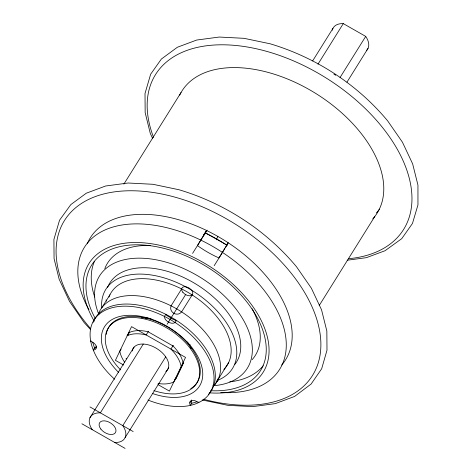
<?xml version="1.0" encoding="UTF-8"?>
<svg xmlns="http://www.w3.org/2000/svg" width="472" height="472" viewBox="0 0 472 472"><rect width="100%" height="100%" fill="white"/><g stroke="black" fill="none" stroke-linecap="round" stroke-linejoin="round"><path stroke-width="0.71" d="M191.549 399.985L191.732 403.247L190.422 405.359A6.219 3.723 32 0 1 191.39 400.598A6.219 3.723 32 0 1 198.423 402.669L198.924 401.873M127.776 335.486L129.169 332.589A34.244 20.479 32 0 1 148.161 331.798L172.899 345.899M216.241 239.805L217.852 236.431M227.238 244.673L227.026 245.115L205.432 232.808L206.547 230.483L197.449 245.599A99.232 79.355 25.6 0 0 219.002 257.977L228.159 242.744L227.451 244.23M175.755 378.804L183.148 363.363M182.888 364.231L176.41 377.742A34.226 20.467 32 0 1 175.495 378.149M123.87 184.133L181.053 92.506M91.037 340.743L90.707 341.268A6.219 3.723 32 0 1 96.282 346.389A6.219 3.723 32 0 1 93.249 349.97L93.58 349.445A14.307 7.174 -83.7 0 0 94.518 347.728M94.949 348.531L96.489 346.064M127.186 335.763L129.493 332.064M121.109 349.091L119.788 351.203A34.232 20.473 32 0 0 124.72 362.384M89.999 417.667L134.06 347.067M192.588 253.393L207.108 230.124M312.641 60.917L332.919 28.426M148.491 331.267L146.178 334.972A34.232 20.473 32 0 0 127.174 335.751M143.276 344.106L100.365 412.852A20.225 12.095 32 0 0 92.294 429.703M317.986 64.162L343.291 23.618L365.712 36.397A20.225 12.095 32 0 1 366.579 50.439M181.614 288.947L171.065 305.862C168.64 312.375 177.437 317.261 181.608 311.868L192.163 294.959M167.129 324.229L185.614 294.611M214.182 265.701L224.878 248.555M225.645 247.328L227.174 244.88M165.696 356.885L122.791 425.632A20.225 12.095 32 0 1 114.714 442.482M340.041 77.526L365.712 36.397M173.23 345.368L170.917 349.073A34.232 20.473 32 0 1 181.171 366.526L183.478 362.832M125.086 437.668L168.758 367.694M346.955 82.169L368.007 48.427M176.245 378.007L173.773 381.972A34.232 20.473 32 0 1 158.073 383.459M190.051 402.74L191.591 400.274M214.99 384.444L228.731 362.402M319.208 305.537L374.839 216.406M101.645 307.974L109.964 294.734M96.571 346.92L94.512 347.711M347.209 260.225L366.372 257.671L385.028 250.738L401.743 238.655L412.463 223.468L417.962 204.895L417.944 185.107L412.646 163.867L402.445 142.208L387.612 120.808C357.156 84.24 315.679 57.372 270.126 43.784L244.018 38.321L219.244 37.046L196.682 40.043L177.389 47.241L161.365 59.041L150.639 74.234L145.01 93.509L145.164 112.643L150.261 133.322L152.633 138.461M202.169 399.973L227.964 405.348L252.726 406.622L275.276 403.637L294.581 396.445L311.107 384.049L321.68 368.75L326.99 350.2L326.848 331.073L321.55 309.833L311.349 288.174L296.516 266.774C266.066 230.206 224.583 203.332 179.03 189.75L152.922 184.286L128.148 183.012L105.586 186.009L86.293 193.207L70.824 204.594L59.543 220.2L53.914 239.469L54.068 258.609L59.165 279.288L69.573 301.484L84.158 322.6L90.636 329.645M171.023 317.992L167.1 315.727L165.778 314.322L164.462 316.435A6.219 3.723 32 0 0 168.469 322.087A6.219 3.723 32 0 0 175.006 322.447C178.522 319.745 172.894 320.146 171.531 318.287M123.67 365.039L115.416 360.331L131.558 326.636L185.543 357.41L169.401 391.099L157.967 384.586M89.987 406.935L133.169 431.555M81.91 423.785L125.098 448.4M90.571 328.571A146.231 87.456 32 0 1 121.528 191.107A146.231 87.456 32 0 1 314.104 311.691A146.231 87.456 32 0 1 203.373 399.2M203.485 234.271A106.206 63.514 32 0 1 204.813 234.897M153.571 137.399A146.231 87.456 32 0 1 229.15 44.982A146.231 87.456 32 0 1 397.707 149.978A146.231 87.456 32 0 1 348.389 258.75M333.911 74.092A146.231 87.456 32 0 1 335.704 75.272M204.901 232.855A108.896 65.124 32 0 1 226.914 245.287M379.494 209.137A115.121 68.847 32 0 1 376.296 212.996M179.696 95.102A115.121 68.847 32 0 1 317.969 94.854A115.121 68.847 32 0 1 372.791 218.849M87.249 243.776A115.121 68.847 32 0 1 224.406 240.342A115.121 68.847 32 0 1 281.678 365.062M94.288 321.22A102.672 61.401 32 0 1 135.458 242.519A102.672 61.401 32 0 1 261.364 320.765A102.672 61.401 32 0 1 209.544 392.846M95.45 318.801A99.562 59.543 32 0 1 137.765 244.803A99.562 59.543 32 0 1 258.591 320.287A99.562 59.543 32 0 1 210.524 390.692M263.205 365.747A99.562 59.543 32 0 1 229.752 381.854M94.76 297.077A99.562 59.543 32 0 1 94.424 261.411M252.101 308.729A87.119 52.097 32 0 1 252.172 359.646M106.542 301.183A87.119 52.097 32 0 1 106.047 299.897M104.819 268.562A87.119 52.097 32 0 1 150.261 245.523M98.878 314.523A87.119 52.097 32 0 1 143.022 258.249A87.119 52.097 32 0 1 244.124 321.314A87.119 52.097 32 0 1 213.031 385.736M88.937 309.703A115.121 68.847 32 0 1 137.865 223.875A115.121 68.847 32 0 1 277.683 311.691A115.121 68.847 32 0 1 220.766 392.503M98.146 314.665A68.452 40.934 32 0 1 180.18 310.971A68.452 40.934 32 0 1 213.32 386.314M93.12 322.429A68.452 40.934 32 0 1 175.006 319.497A68.452 40.934 32 0 1 208.453 394.35M196.971 401.713A68.452 40.934 32 0 1 190.971 403.412M94.695 348.171A68.452 40.934 32 0 1 92.736 342.3M118.643 372.438A56.003 33.494 32 0 1 124.673 315.591A56.003 33.494 32 0 1 200.659 362.938A56.003 33.494 32 0 1 152.397 393.471M190.098 344.525A56.003 33.494 32 0 1 188.298 344.035M107.616 287.354A74.67 44.657 32 0 1 195.296 283.696A74.67 44.657 32 0 1 234.932 364.313M101.686 307.667A74.67 44.657 32 0 1 193.603 291.448A74.67 44.657 32 0 1 216.784 380.644M108.961 297.047A68.452 40.934 32 0 1 191.26 294.369A68.452 40.934 32 0 1 223.881 369.393M171.076 317.963A4.667 0.448 29.4 0 1 171.649 318.293M217.94 378.662A6.224 3.723 32 0 1 216.27 381.824M114.655 379.258A68.452 40.934 32 0 1 117.386 306.688A68.452 40.934 32 0 1 211.887 365.635A68.452 40.934 32 0 1 147.948 400.026M332.329 30.196A20.225 12.095 32 0 1 343.291 23.618M120.667 369.948A52.115 31.164 32 0 1 127.21 317.733A52.115 31.164 32 0 1 197.579 361.487A52.115 31.164 32 0 1 153.89 390.604M106.2 334.436A52.115 31.164 32 0 1 170.522 328.772A52.115 31.164 32 0 1 190.747 388.651M175.684 378.839A34.261 20.491 32 0 1 174.64 379.293M126.455 358.862A34.261 20.491 32 0 1 126.071 358.295M172.929 345.876A34.261 20.491 32 0 1 183.177 363.346M132.284 350.967A20.225 12.095 32 0 1 156.651 348.466A20.225 12.095 32 0 1 165.843 371.541M141.6 317.815A38.893 23.258 32 0 1 151.005 318.606M187.349 341.97A38.893 23.258 32 0 1 191.154 348.572M145.765 318.423A28.001 16.744 32 0 1 147.093 317.992M182.865 292.31A6.224 3.723 32 0 0 192.499 294.552A6.224 3.723 32 0 0 186.322 286.864A6.224 3.723 32 0 0 182.865 292.31M100.849 429.072A9.328 5.575 32 0 0 115.351 432.777A9.328 5.575 32 0 0 106.442 421.177A9.328 5.575 32 0 0 100.849 429.072"/></g></svg>
